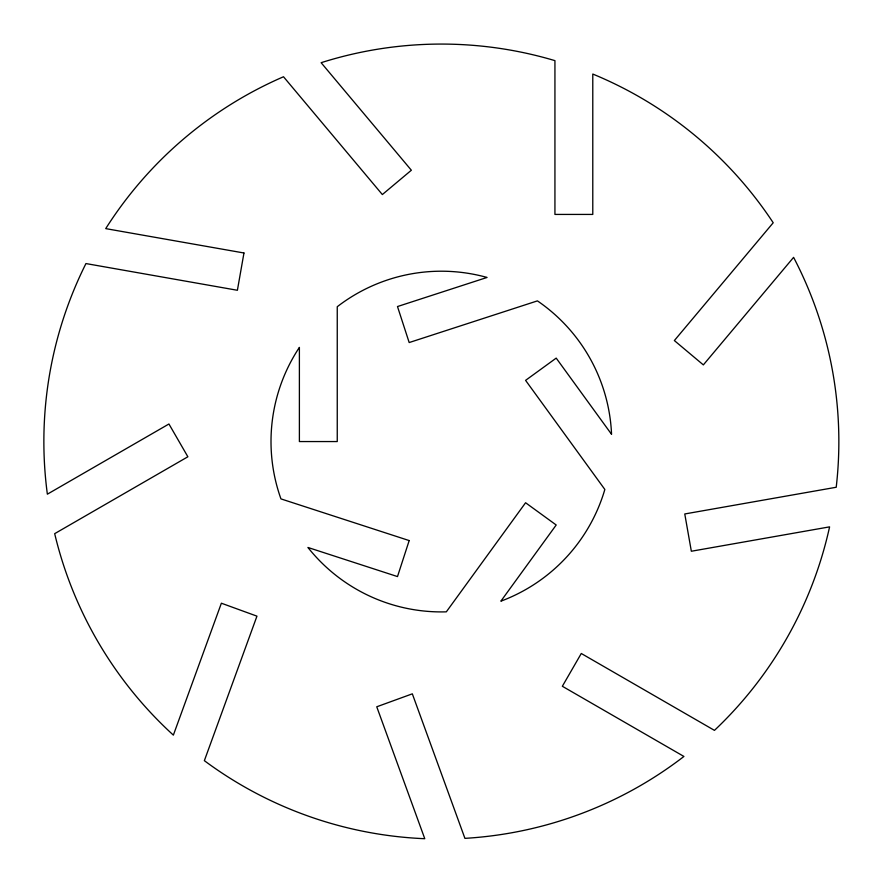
<?xml version="1.0" encoding="UTF-8"?>
<svg xmlns="http://www.w3.org/2000/svg" width="883" height="883" viewBox="0 0 883 883"><rect width="100%" height="100%" fill="white"/><g stroke="black" fill="none" stroke-linecap="round" stroke-linejoin="round"><path stroke-width="1.32" d="M243.962 252.991L237.395 290.275L85.949 263.564A397.493 397.493 0 0 0 47.362 494.182L168.94 423.995L187.869 456.776L54.68 533.663A397.493 397.493 0 0 0 173.366 735.12L221.379 603.21L256.953 616.157L204.359 760.671A397.493 397.493 0 0 0 424.767 838.707L376.754 706.786L412.328 693.839L464.922 838.353A397.493 397.493 0 0 0 683.928 756.455L562.35 686.268L581.279 653.486L714.457 730.373A397.493 397.493 0 0 0 829.59 526.864L691.345 551.246L684.766 513.961L836.212 487.261A397.493 397.493 0 0 0 793.596 257.361L703.354 364.9L674.358 340.562L773.21 222.759A397.493 397.493 0 0 0 592.78 74.04L592.78 214.426L554.932 214.426L554.932 60.64A397.493 397.493 0 0 0 321.125 62.693L411.357 170.231L382.35 194.558L283.509 76.755A397.493 397.493 0 0 0 105.717 228.62L243.962 252.991M409.182 540.573L397.493 576.577L307.935 547.471A170.353 170.353 0 0 0 446.323 611.842L525.584 502.747L556.202 524.999L500.86 601.18A170.353 170.353 0 0 0 604.844 489.458L525.584 380.363L556.202 358.112L611.555 434.304A170.353 170.353 0 0 0 537.427 300.882L409.182 342.549L397.493 306.544L487.052 277.45A170.353 170.353 0 0 0 337.251 306.721L337.251 441.555L299.392 441.555L299.392 347.394A170.353 170.353 0 0 0 280.949 498.895L409.182 540.573"/></g></svg>
